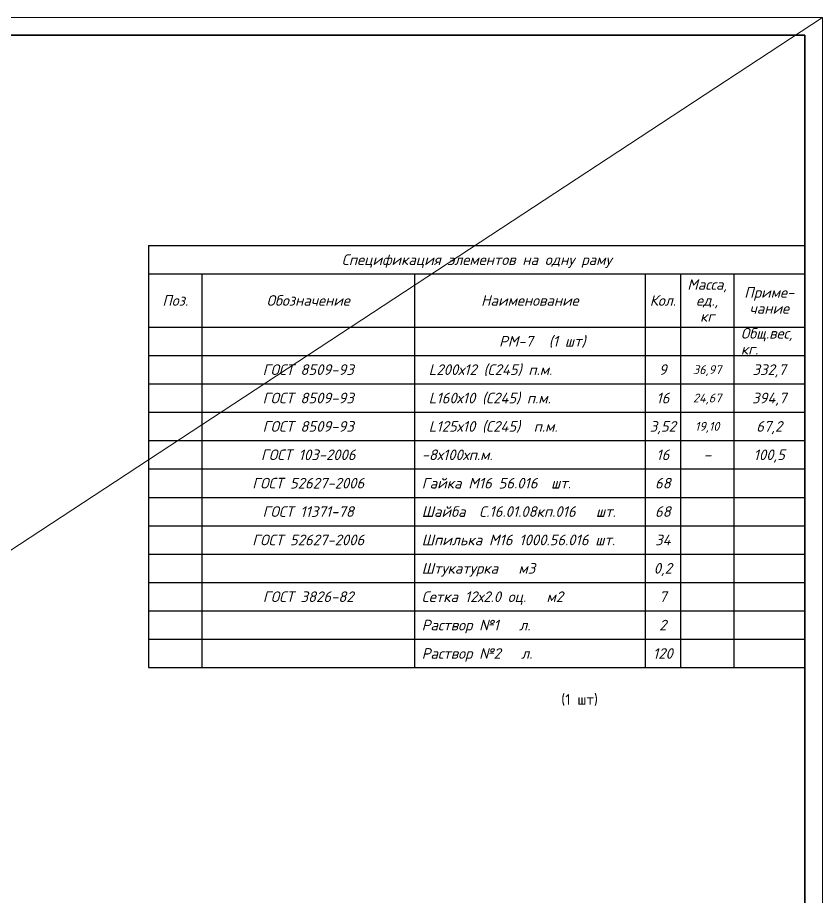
# Model space of a CAD drawing. Header units: millimetres. Extents: x 749182 to 2267578, y 70462 to 311449.
# Drawn here: x 2188196 to 2192736, y 170003 to 174957 of the extents above; entities that cross this region are included whole.
import ezdxf
from ezdxf.enums import TextEntityAlignment as Align

# ---------------------------------------------------------------- set-up
doc = ezdxf.new("R2010")
doc.units = ezdxf.units.MM
doc.layers.get('Defpoints').update_dxf_attribs({"color": 255})
doc.layers.add('Размеры КР', color=164, linetype='Continuous', lineweight=9)
doc.layers.add('Текст', color=7, linetype='Continuous')
doc.styles.add('GOST', font='', dxfattribs={"width": 0.8, "oblique": 10})
doc.styles.add('GOST 2.304_new', font='isocpeur.ttf', dxfattribs={"width": 0.9, "oblique": 15})
doc.styles.add('М2', font='isocpeui.ttf')
doc.styles.get('GOST').set_extended_font_data('GOST type A')

# ---------------------------------------------------------------- blocks, each defined once
blk = doc.blocks.new('*U726')
at = {"color": 44, "lineweight": 20, "ltscale": 10}
for p, q in [((840.9999999999997, 594), (0, 594)), ((840.9999999999997, 0), (840.9999999999997, 594))]:
    blk.add_line(p, q, dxfattribs=at)
at = {"color": 137, "lineweight": 35, "ltscale": 10}
for p, q in [((835.9999999999997, 589), (20, 589)), ((835.9999999999997, 5), (835.9999999999997, 589))]:
    blk.add_line(p, q, dxfattribs=at)
at = {"color": 44, "lineweight": 13, "style": 'GOST', "oblique": 10, "width": 0.8}
for tag in ['ФОРМАТВЕРТ', 'ФОРМАТГОРИЗ']:
    blk.add_attdef(tag, (789.981597158445, 1.595152990111159), '', height=2, dxfattribs=at)

msp = doc.modelspace()

# ---------------------------------------------------------------- linework, layer by layer
at = {"layer": 'Размеры КР', "lineweight": 20}
msp.add_line((2192735.502432733, 174957.3868737017), (2174161.811383684, 162778.3398676706), dxfattribs=at)
at = {"layer": 'Текст', "linetype": 'Continuous', "ltscale": 20}
for p, q in [((2188935.502432733, 173672.6412903761), (2188935.502432733, 171292.6412903761)), ((2188935.502432733, 173672.6412903761), (2192635.502432733, 173672.6412903761)), ((2192635.502432733, 173672.6412903761), (2192635.502432733, 171292.6412903761)), ((2188935.502432733, 173512.6412903761), (2192635.502432733, 173512.6412903761)), ((2189235.502432733, 173512.6412903761), (2189235.502432733, 171292.6412903761)), ((2190435.502432733, 173512.6412903761), (2190435.502432733, 171292.6412903761)), ((2191735.502432733, 173512.6412903761), (2191735.502432733, 171292.6412903761)), ((2191935.502432733, 173512.6412903761), (2191935.502432733, 171292.6412903761)), ((2192235.502432733, 173512.6412903761), (2192235.502432733, 171292.6412903761)), ((2188935.502432733, 173212.6412903761), (2192635.502432733, 173212.6412903761)), ((2188935.502432733, 173052.6412903761), (2192635.502432733, 173052.6412903761)), ((2188935.502432733, 172892.6412903761), (2192635.502432733, 172892.6412903761)), ((2188935.502432733, 172732.6412903761), (2192635.502432733, 172732.6412903761)), ((2188935.502432733, 172572.6412903761), (2192635.502432733, 172572.6412903761)), ((2188935.502432733, 172412.6412903761), (2192635.502432733, 172412.6412903761)), ((2188935.502432733, 172252.6412903761), (2192635.502432733, 172252.6412903761)), ((2188935.502432733, 172092.6412903761), (2192635.502432733, 172092.6412903761)), ((2188935.502432733, 171932.6412903761), (2192635.502432733, 171932.6412903761)), ((2188935.502432733, 171772.6412903761), (2192635.502432733, 171772.6412903761)), ((2188935.502432733, 171612.6412903761), (2192635.502432733, 171612.6412903761)), ((2188935.502432733, 171452.6412903761), (2192635.502432733, 171452.6412903761)), ((2188935.502432733, 171292.6412903761), (2192635.502432733, 171292.6412903761))]:
    msp.add_line(p, q, dxfattribs=at)

# ---------------------------------------------------------------- block references
at = {"xscale": 20, "yscale": 20, "zscale": 20}
msp.add_blockref('*U726', (2175915.502432733, 163077.3868737017), dxfattribs=at)

# ---------------------------------------------------------------- texts
at = {"layer": 'Defpoints', "linetype": 'Continuous', "ltscale": 20, "style": 'GOST 2.304_new'}
msp.add_text('(1 шт)', height=60, dxfattribs=at).set_placement((2191365.964530505, 171113.3821174599), align=Align.MIDDLE_CENTER)
at = {"layer": 'Текст', "linetype": 'Continuous', "ltscale": 20, "style": 'М2'}
for s, p in [('Спецификация элементов на одну раму', (2190785.502432733, 173592.6412903761)), ('Масса,', (2192085.502432733, 173452.6412903761)), ('Приме-', (2192435.502432733, 173407.6412903761)), ('Поз.', (2189085.502432733, 173362.6412903761)), ('Обозначение', (2189835.502432733, 173362.6412903761)), ('Наименование', (2191085.502432733, 173362.6412903761)), ('Кол.', (2191835.502432733, 173362.6412903761)), ('ед.,', (2192085.502432733, 173362.6412903761)), ('чание', (2192435.502432733, 173317.6412903761)), ('кг', (2192085.502432733, 173272.6412903761)), ('РМ-7', (2191007.365413449, 173132.6412903761)), ('(1 шт)', (2191295.75298538, 173132.6412903761)), ('ГОСТ 8509-93', (2189835.502432733, 172972.6412903761)), ('9', (2191835.502432733, 172972.6412903761)), ('332,7', (2192435.502432733, 172972.6412903761)), ('ГОСТ 8509-93', (2189835.502432733, 172812.6412903761)), ('16', (2191835.502432733, 172812.6412903761)), ('394,7', (2192435.502432733, 172812.6412903761)), ('ГОСТ 8509-93', (2189835.502432733, 172652.6412903761)), ('3,52', (2191835.502432733, 172652.6412903761)), ('67,2', (2192435.502432733, 172652.6412903761)), ('ГОСТ 103-2006', (2189835.502432733, 172492.6412903761)), ('16', (2191835.502432733, 172492.6412903761)), ('100,5', (2192435.502432733, 172492.6412903761)), ('-', (2192085.502432733, 172492.6412903761)), ('-', (2192088.002432733, 172492.6412903761)), ('ГОСТ 52627-2006', (2189835.502432733, 172332.6412903761)), ('68', (2191835.502432733, 172332.6412903761)), ('ГОСТ 11371-78', (2189835.502432733, 172172.6412903761)), ('68', (2191835.502432733, 172172.6412903761)), ('ГОСТ 52627-2006', (2189835.502432733, 172012.6412903761)), ('34', (2191835.502432733, 172012.6412903761)), ('0,2', (2191835.502432733, 171852.6412903761)), ('ГОСТ 3826-82', (2189835.502432733, 171692.6412903761)), ('7', (2191835.502432733, 171692.6412903761)), ('2', (2191835.502432733, 171532.6412903761)), ('120', (2191835.502432733, 171372.6412903761))]:
    msp.add_text(s, height=60, dxfattribs=at).set_placement(p, align=Align.MIDDLE_CENTER)
for s, p in [('Общ.вес, ', (2192275.502432733, 173177.6412903761)), ('кг.', (2192275.502432733, 173087.6412903761)), ('L200х12 (С245) п.м.', (2190515.066069096, 172972.6412903761)), ('L160х10 (С245) п.м.', (2190515.066069096, 172812.6412903761)), ('L125х10 (С245)  п.м.', (2190515.066069096, 172652.6412903761)), ('-8х100хп.м.', (2190475.502432733, 172492.6412903761)), ('Гайка М16 56.016  шт.', (2190475.502432733, 172332.6412903761)), ('Шайба  С.16.01.08кп.016   шт.', (2190475.502432733, 172172.6412903761)), ('Шпилька М16 1000.56.016 шт.', (2190475.502432733, 172012.6412903761)), ('Штукатурка   м3', (2190475.502432733, 171852.6412903761)), ('Сетка 12х2.0 оц.   м2', (2190475.502432733, 171692.6412903761)), ('Раствор №1   л.', (2190475.502432733, 171532.6412903761)), ('Раствор №2   л.', (2190475.502432733, 171372.6412903761))]:
    msp.add_text(s, height=60, dxfattribs=at).set_placement(p, align=Align.MIDDLE_LEFT)
at = {"layer": 'Текст', "linetype": 'Continuous', "ltscale": 100, "style": 'М2'}
for s, p in [('36,97', (2192085.408682741, 172972.6912903759)), ('24,67', (2192085.408682741, 172812.6912903759)), ('19,10', (2192085.408682741, 172652.791290376))]:
    msp.add_text(s, height=49.96875, dxfattribs=at).set_placement(p, align=Align.MIDDLE_CENTER)

doc.saveas('drawing.dxf')
